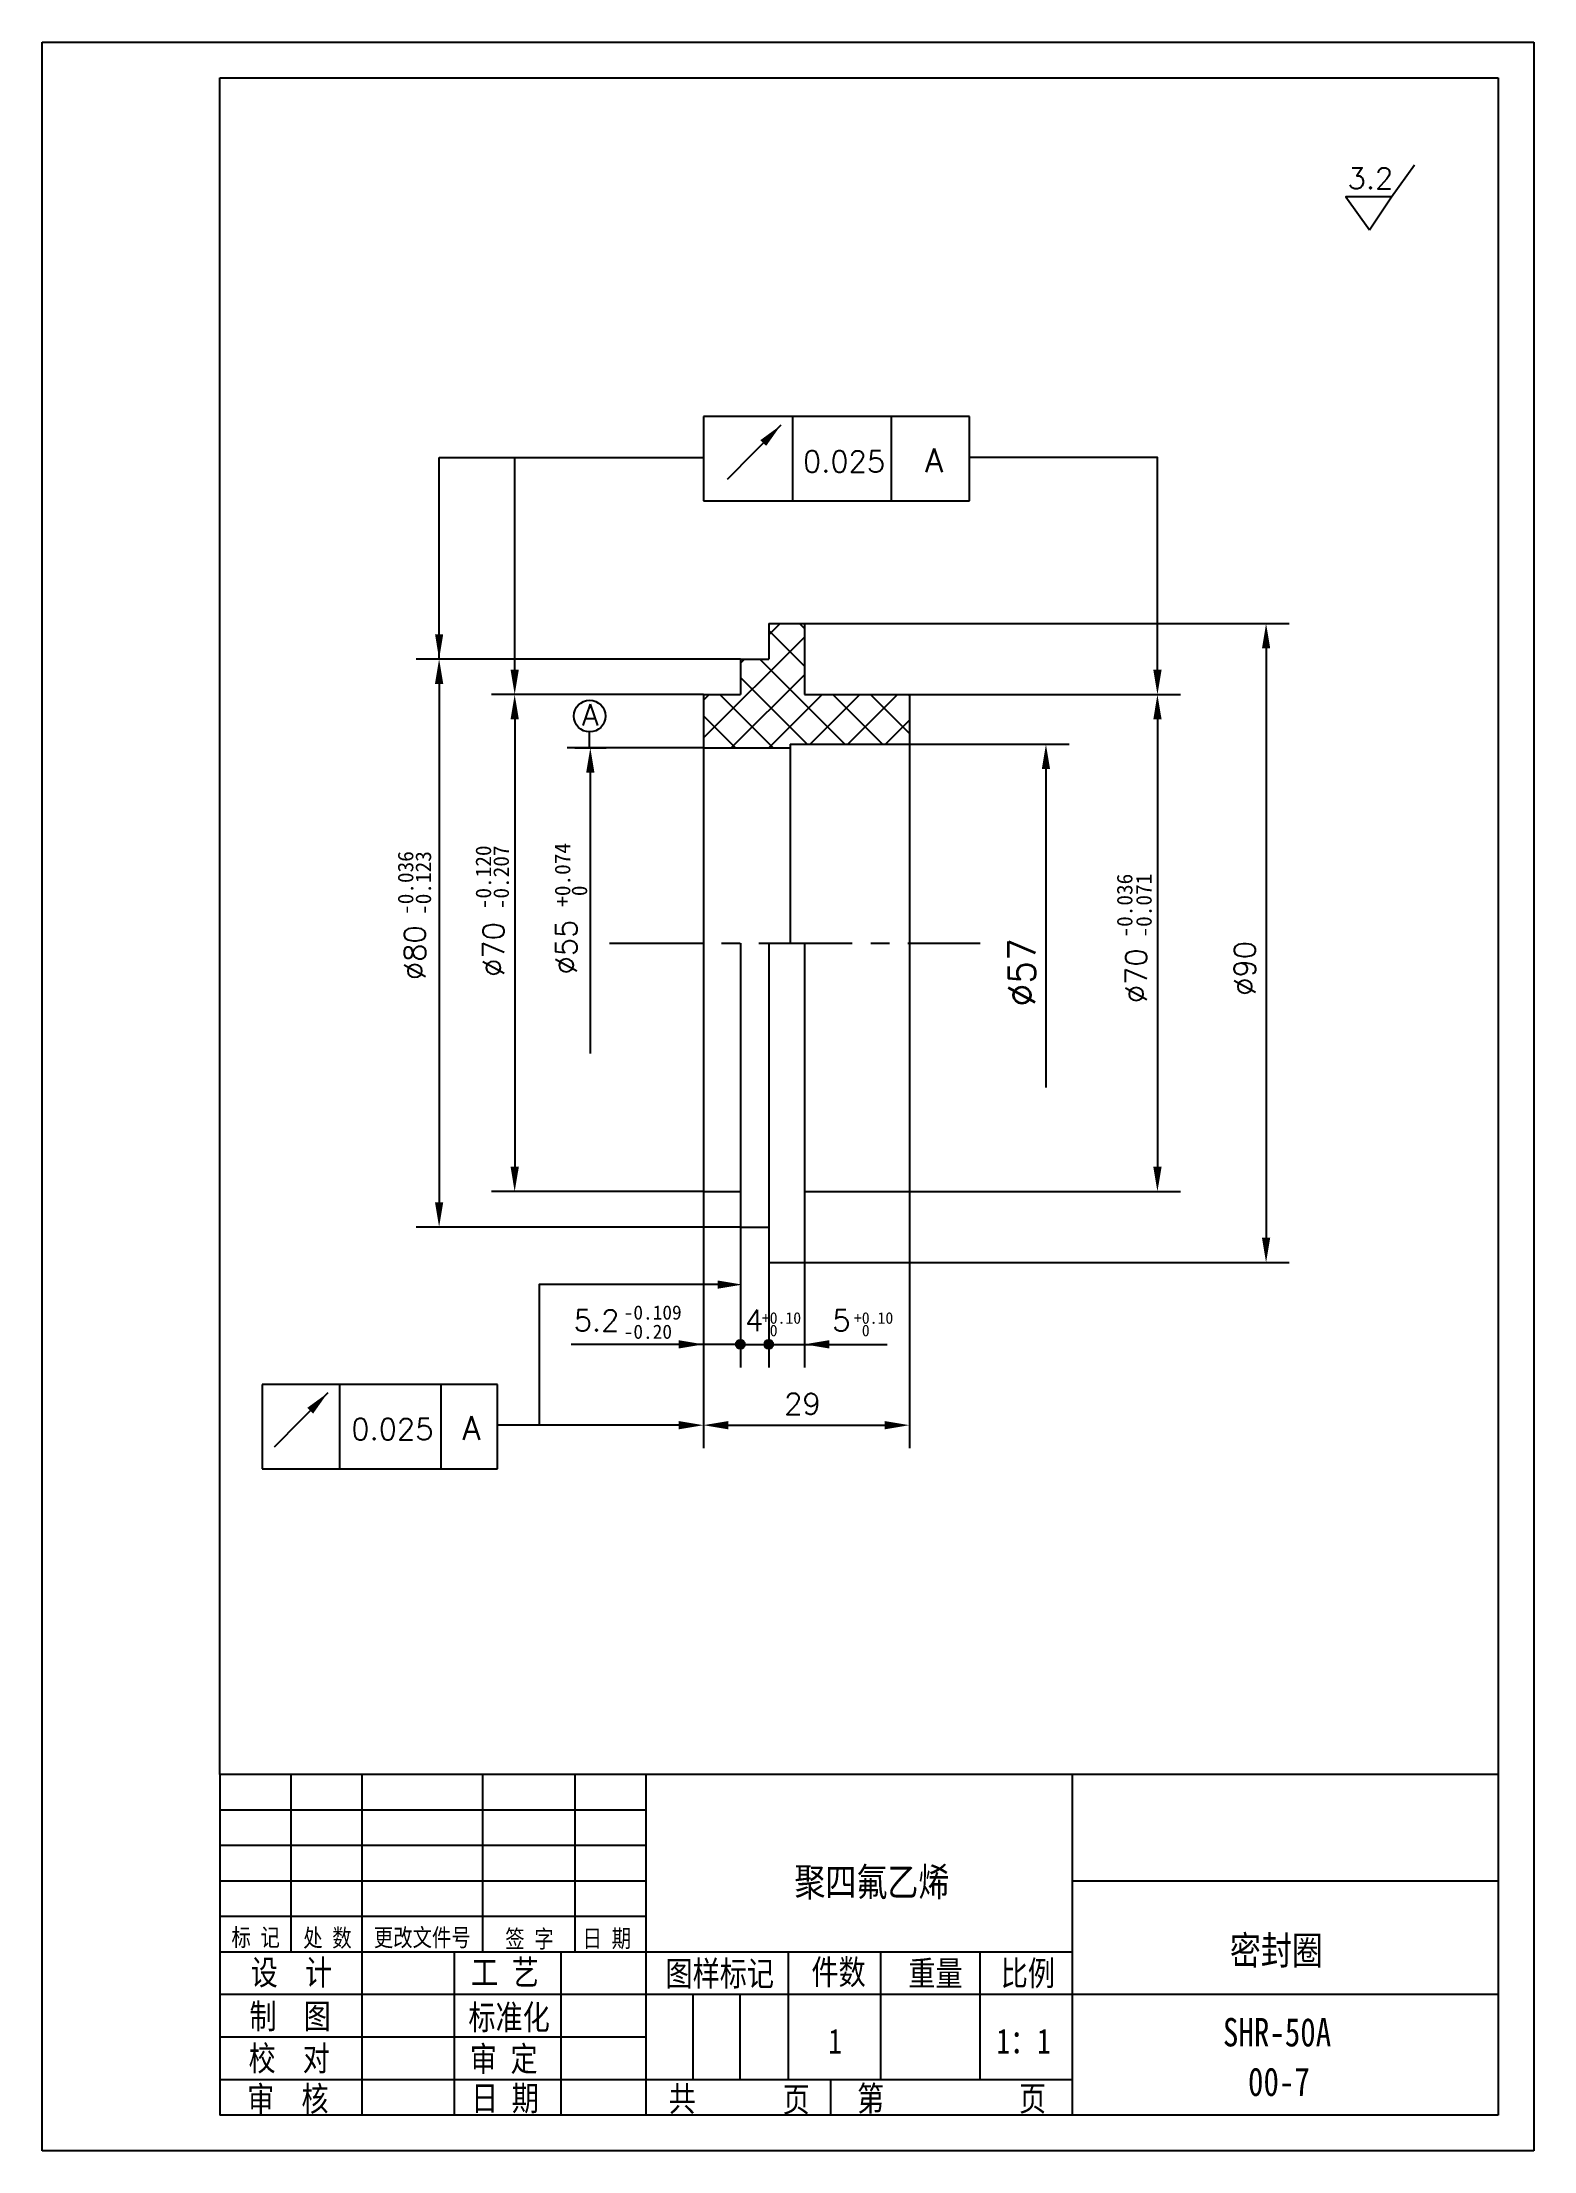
# Model space of a CAD drawing. Extents: x 346 to 556, y 136 to 433.
import ezdxf

# ---------------------------------------------------------------- set-up
doc = ezdxf.new("R2010")
doc.units = 0
doc.header["$LTSCALE"] = 10.5
doc.header["$MEASUREMENT"] = 0
doc.linetypes.add('CENTER', pattern=[2, 1.25, -0.25, 0.25, -0.25])
doc.layers.get('0').update_dxf_attribs({"color": 2, "linetype": 'CONTINUOUS'})
doc.layers.get('DEFPOINTS').update_dxf_attribs({"linetype": 'CONTINUOUS'})
doc.layers.add('PART', color=3, linetype='CONTINUOUS')
doc.layers.add('SMPEN_THICK', color=7, linetype='CONTINUOUS')
doc.styles.add('HZDX', font='', dxfattribs={"width": 0.8, "height": 7.5})
doc.styles.get("Standard").update_dxf_attribs({"font": 'txt.shx', "height": 3, "bigfont": 'hzfs.shx'})
doc.styles.get('HZDX').set_extended_font_data('SimSun')
doc.dimstyles.get("Standard").update_dxf_attribs({"dimtxt": 0.18, "dimasz": 0.18, "dimexe": 0.18, "dimexo": 0.0625, "dimgap": 0.09, "dimtad": 0, "dimtih": 1, "dimtoh": 1, "dimdec": 4, "dimzin": 0, "dimdsep": 46, "dimtxsty": 'Standard', "dimcen": 0.09, "dimadec": 0, "dimazin": 0, "dimtfac": 1, "dimtdec": 4, "dimtofl": 0, "dimtmove": 0, "dimatfit": 3, "dimfxl": 1, "dimtolj": 1, "dimtzin": 0, "dimarcsym": 0})

# ---------------------------------------------------------------- blocks, each defined once
blk = doc.blocks.new('*D4')
at = {"color": 2, "linetype": 'ByBlock', "transparency": 16777216}
for p, q in [((468.4, 340.76), (506.56, 340.76)), ((503.31, 337.26), (503.31, 274.26)), ((468.4, 270.76), (506.56, 270.76))]:
    blk.add_line(p, q, dxfattribs=at)
for points in [[(502.73, 337.26), (503.9, 337.26), (503.31, 340.76)], [(502.73, 274.26), (503.9, 274.26), (503.31, 270.76)]]:
    blk.add_solid(points, dxfattribs=at)
at = {"layer": 'DEFPOINTS', "color": 0, "linetype": 'ByBlock', "transparency": 16777216}
for p in [(468.4, 340.76), (468.4, 270.76), (503.31, 270.76)]:
    blk.add_point(p, dxfattribs=at)
at = {"color": 2, "linetype": 'ByBlock', "transparency": 16777216, "insert": (500.31, 301.16), "char_height": 3, "attachment_point": 5, "rotation": 90}
blk.add_mtext('\\A1;∅70', dxfattribs=at)
blk = doc.blocks.new('*D5')
at = {"color": 2, "linetype": 'ByBlock', "transparency": 16777216}
for p, q in [((453.6, 350.76), (521.86, 350.76)), ((518.61, 347.26), (518.61, 264.26)), ((453.6, 260.76), (521.86, 260.76))]:
    blk.add_line(p, q, dxfattribs=at)
for points in [[(518.03, 347.26), (519.19, 347.26), (518.61, 350.76)], [(518.03, 264.26), (519.19, 264.26), (518.61, 260.76)]]:
    blk.add_solid(points, dxfattribs=at)
at = {"layer": 'DEFPOINTS', "color": 0, "linetype": 'ByBlock', "transparency": 16777216}
for p in [(453.6, 350.76), (453.6, 260.76), (518.61, 260.76)]:
    blk.add_point(p, dxfattribs=at)
at = {"color": 2, "linetype": 'ByBlock', "transparency": 16777216, "insert": (515.61, 302.2), "char_height": 3, "attachment_point": 5, "rotation": 90}
blk.add_mtext('\\A1;∅90', dxfattribs=at)
blk = doc.blocks.new('*D6')
at = {"color": 2, "linetype": 'ByBlock', "transparency": 16777216}
for p, q in [((439.4, 340.76), (409.57, 340.76)), ((412.82, 337.26), (412.82, 274.26)), ((439.4, 270.76), (409.57, 270.76))]:
    blk.add_line(p, q, dxfattribs=at)
for points in [[(412.24, 337.26), (413.41, 337.26), (412.82, 340.76)], [(412.24, 274.26), (413.41, 274.26), (412.82, 270.76)]]:
    blk.add_solid(points, dxfattribs=at)
at = {"layer": 'DEFPOINTS', "color": 0, "linetype": 'ByBlock', "transparency": 16777216}
for p in [(439.4, 340.76), (412.82, 270.76), (439.4, 270.76)]:
    blk.add_point(p, dxfattribs=at)
at = {"color": 2, "linetype": 'ByBlock', "transparency": 16777216, "insert": (409.82, 304.86), "char_height": 3, "attachment_point": 5, "rotation": 90}
blk.add_mtext('\\A1;∅70', dxfattribs=at)
blk = doc.blocks.new('*D7')
at = {"color": 2, "linetype": 'ByBlock', "transparency": 16777216}
for p, q in [((439.4, 263.76), (439.4, 227.61)), ((468.4, 263.76), (468.4, 227.61)), ((442.9, 230.86), (464.9, 230.86))]:
    blk.add_line(p, q, dxfattribs=at)
for points in [[(442.9, 231.44), (442.9, 230.27), (439.4, 230.86)], [(464.9, 231.44), (464.9, 230.27), (468.4, 230.86)]]:
    blk.add_solid(points, dxfattribs=at)
at = {"layer": 'DEFPOINTS', "color": 0, "linetype": 'ByBlock', "transparency": 16777216}
for p in [(439.4, 263.76), (468.4, 263.76), (468.4, 230.86)]:
    blk.add_point(p, dxfattribs=at)
at = {"color": 2, "linetype": 'ByBlock', "transparency": 16777216, "insert": (453.33, 233.86), "char_height": 3, "attachment_point": 5}
blk.add_mtext('\\A1;29', dxfattribs=at)

msp = doc.modelspace()

# ---------------------------------------------------------------- hatches: boundary and pattern name
at = {"layer": 'SMPEN_THICK'}
h = msp.add_hatch(dxfattribs=at)
h.set_pattern_fill('ANSI37', color=256, scale=30, style=0)
h.set_pattern_definition([(45, (21.995, -8.5), (-2.65165, 2.65165), []), (135, (21.995, -8.5), (-2.65165, -2.65165), [])])
h.paths.add_polyline_path([(453.60229, 340.76212), (453.60229, 350.76212), (448.60229, 350.76212), (448.60229, 345.76212), (444.60229, 345.76212), (444.60229, 340.76212), (439.40229, 340.76212), (439.40229, 333.26212), (451.60229, 333.26212), (451.60229, 333.76212), (468.40229, 333.76212), (468.40229, 340.76212)])
h = msp.add_hatch(dxfattribs=at)
h.set_pattern_fill('ANSI31', color=256, style=0)
h.set_pattern_definition([(45, (0.2, 7), (-0.088388348, 0.088388348), [])])
h.paths.add_polyline_path([(443.97192, 249.24265), (444.60229, 249.24265), (444.60229, 249.87303, 0.414213562)])
h.paths.add_polyline_path([(445.23266, 249.24265, 0.414213562), (444.60229, 249.87303), (444.60229, 249.24265)])
h.paths.add_polyline_path([(444.60229, 249.24265), (443.97192, 249.24265, 0.414213562), (444.60229, 248.61228)])
h.paths.add_polyline_path([(444.60229, 248.61228, 0.414213562), (445.23266, 249.24265), (444.60229, 249.24265)])
h = msp.add_hatch(dxfattribs=at)
h.set_pattern_fill('ANSI31', color=256, style=0)
h.set_pattern_definition([(45, (4.2, 7), (-0.088388348, 0.088388348), [])])
h.paths.add_polyline_path([(448.60229, 249.87303, 0.414213562), (447.97192, 249.24265), (448.60229, 249.24265)])
h.paths.add_polyline_path([(448.60229, 249.87303), (448.60229, 249.24265), (449.23266, 249.24265, 0.414213562)])
h.paths.add_polyline_path([(448.60229, 249.24265), (447.97192, 249.24265, 0.414213562), (448.60229, 248.61228)])
h.paths.add_polyline_path([(449.23266, 249.24265), (448.60229, 249.24265), (448.60229, 248.61228, 0.414213562)])

# ---------------------------------------------------------------- linework, layer by layer
at = {"color": 2, "linetype": 'ByBlock'}
for p, q in [((444.60229, 345.76212), (398.93336, 345.76212)), ((402.18336, 342.26212), (402.18336, 269.26212)), ((439.40229, 333.26212), (420.2151, 333.26212)), ((468.40229, 333.76212), (490.86515, 333.76212)), ((423.4651, 329.76212), (423.4651, 290.22668)), ((487.61515, 330.26212), (487.61515, 285.4244)), ((439.40229, 270.76212), (439.40229, 245.99265)), ((444.60229, 270.76212), (444.60229, 245.99265)), ((444.60229, 265.76212), (398.93336, 265.76212)), ((444.60229, 265.76212), (444.60229, 245.99265)), ((448.60229, 265.76212), (448.60229, 245.99265)), ((448.60229, 260.76212), (448.60229, 245.99265)), ((453.60229, 260.76212), (453.60229, 245.99265)), ((435.90229, 249.24265), (420.78954, 249.24265)), ((441.10229, 249.24265), (437.40229, 249.24265)), ((444.60229, 249.24265), (439.40229, 249.24265)), ((445.10229, 249.24265), (441.60229, 249.24265)), ((444.60229, 249.24265), (448.60229, 249.24265)), ((448.10229, 249.24265), (451.60229, 249.24265)), ((448.60229, 249.24265), (453.60229, 249.24265)), ((452.10229, 249.24265), (458.02362, 249.24265)), ((457.10229, 249.24265), (465.27729, 249.24265))]:
    msp.add_line(p, q, dxfattribs=at)
for points in [[(401.60002, 342.26212), (402.76669, 342.26212), (402.18336, 345.76212)], [(422.88177, 329.76212), (424.04843, 329.76212), (423.4651, 333.26212)], [(487.03182, 330.26212), (488.19849, 330.26212), (487.61515, 333.76212)], [(401.60002, 269.26212), (402.76669, 269.26212), (402.18336, 265.76212)], [(435.90229, 249.82599), (435.90229, 248.65932), (439.40229, 249.24265)], [(457.10229, 249.82599), (457.10229, 248.65932), (453.60229, 249.24265)]]:
    msp.add_solid(points, dxfattribs=at)
at = {"layer": 'DEFPOINTS', "color": 0, "linetype": 'ByBlock'}
for p in [(444.60229, 345.76212), (439.40229, 333.26212), (468.40229, 333.76212), (444.60229, 270.76212), (402.18336, 265.76212), (444.60229, 265.76212), (444.60229, 265.76212), (448.60229, 265.76212), (448.60229, 260.76212), (453.60229, 260.76212), (444.60229, 249.24265), (448.60229, 249.24265), (448.60229, 249.24265), (453.60229, 249.24265)]:
    msp.add_point(p, dxfattribs=at)
at = {"layer": 'PART', "linetype": 'Continuous'}
for p, q in [((346.30103, 432.65178), (556.30103, 432.65178)), ((556.30103, 432.65178), (556.30103, 135.65178)), ((551.30103, 188.65178), (371.30103, 188.65178)), ((381.30103, 188.65178), (381.30103, 163.65178)), ((391.30103, 188.65178), (391.30103, 140.65178)), ((408.30103, 188.65178), (408.30103, 163.65178)), ((421.30103, 188.65178), (421.30103, 163.65178)), ((431.30103, 188.65178), (431.30103, 140.65178)), ((491.30103, 188.65178), (491.30103, 140.65178)), ((551.30103, 173.65178), (491.30103, 173.65178)), ((404.30103, 163.65178), (404.30103, 140.65178)), ((419.30103, 163.65178), (419.30103, 140.65178)), ((451.30103, 163.65178), (451.30103, 145.65178)), ((464.30103, 163.65178), (464.30103, 145.65178)), ((478.30103, 163.65178), (478.30103, 145.65178)), ((437.90103, 157.65178), (437.90103, 145.65178)), ((444.50103, 157.65178), (444.50103, 145.65178)), ((551.30103, 157.65178), (491.30103, 157.65178)), ((457.29682, 145.65178), (457.29682, 140.65178)), ((556.30103, 135.65178), (346.30103, 135.65178))]:
    msp.add_line(p, q, dxfattribs=at)
at = {"layer": 'PART', "color": 5, "linetype": 'Continuous'}
for p, q in [((371.30103, 427.65178), (551.30103, 427.65178)), ((551.30103, 427.65178), (551.30103, 140.65178)), ((448.60229, 350.76212), (453.60229, 350.76212)), ((448.60229, 350.76212), (448.60229, 345.76212)), ((453.60229, 350.76212), (453.60229, 340.76212)), ((444.60229, 345.76212), (444.60229, 340.76212)), ((444.60229, 345.76212), (448.60229, 345.76212)), ((439.40229, 340.76212), (439.40229, 270.76212)), ((439.40229, 340.76212), (444.60229, 340.76212)), ((453.60229, 340.76212), (468.40229, 340.76212)), ((468.40229, 340.76212), (468.40229, 270.76212)), ((439.40229, 333.26212), (451.60229, 333.26212)), ((451.60229, 333.76212), (451.60229, 305.76212)), ((451.60229, 333.76212), (468.40229, 333.76212)), ((444.60229, 305.76212), (444.60229, 265.76212)), ((448.60229, 305.76212), (448.60229, 260.76212)), ((453.60229, 305.76212), (453.60229, 260.76212)), ((439.40229, 270.76212), (444.60229, 270.76212)), ((453.60229, 270.76212), (468.40229, 270.76212)), ((444.60229, 265.76212), (448.60229, 265.76212)), ((448.60229, 260.76212), (453.60229, 260.76212)), ((371.30103, 188.65178), (371.30103, 140.65178)), ((551.30103, 140.65178), (371.30103, 140.65178))]:
    msp.add_line(p, q, dxfattribs=at)
at = {"layer": 'SMPEN_THICK', "color": 3}
msp.add_line((346.30103, 135.65178), (346.30103, 432.65178), dxfattribs=at)
at = {"layer": 'SMPEN_THICK', "color": 5}
msp.add_line((371.30103, 188.65178), (371.30103, 427.65178), dxfattribs=at)
at = {"layer": 'SMPEN_THICK'}
for p, q in [((536.27781, 410.86245), (539.52733, 415.39155)), ((476.83265, 379.90712), (439.40251, 379.90712)), ((439.40251, 379.90712), (439.40251, 368.02733)), ((451.95083, 379.90712), (451.95083, 368.02733)), ((465.82003, 379.90712), (465.82003, 368.02733)), ((476.83265, 368.02733), (476.83265, 379.90712)), ((439.40251, 368.02733), (476.83265, 368.02733)), ((421.30169, 333.26931), (425.68202, 333.26931)), ((423.3763, 333.26931), (423.3763, 335.49526)), ((410.38661, 243.60987), (377.25305, 243.60987)), ((377.25305, 243.60987), (377.25305, 231.73008)), ((388.16277, 243.60987), (388.16277, 231.73008)), ((402.44279, 243.60987), (402.44279, 231.73008)), ((410.38661, 231.73008), (410.38661, 243.60987)), ((377.25305, 231.73008), (410.38661, 231.73008)), ((431.30103, 183.65178), (371.30103, 183.65178)), ((431.30103, 178.65178), (371.30103, 178.65178)), ((431.30103, 173.65178), (371.30103, 173.65178)), ((431.30103, 168.65178), (371.30103, 168.65178)), ((491.30103, 163.65178), (371.30103, 163.65178)), ((491.30103, 157.65178), (371.30103, 157.65178)), ((431.30103, 151.65178), (371.30103, 151.65178)), ((491.30103, 145.65178), (371.30103, 145.65178))]:
    msp.add_line(p, q, dxfattribs=at)
at = {"layer": 'SMPEN_THICK', "linetype": 'CENTER'}
msp.add_line((426.19329, 305.76212), (478.36885, 305.76212), dxfattribs=at)
at = {"layer": 'SMPEN_THICK'}
msp.add_lwpolyline([(533.18469, 406.19698), (536.27781, 410.86245), (529.8585, 410.86245)], close=True, dxfattribs=at)
at = {"layer": 'SMPEN_THICK', "color": 2}
for points in [[(412.82423, 344.26212), (412.82423, 374.15294)], [(503.31388, 344.26212), (503.31388, 374.15294), (476.83265, 374.15294)], [(441.38601, 257.65533), (416.28718, 257.65533), (416.28718, 237.85514)], [(435.90229, 237.85514), (410.38661, 237.85514)]]:
    msp.add_lwpolyline(points, dxfattribs=at)
at = {"layer": 'SMPEN_THICK'}
for centre, radius in [((423.3763, 337.72423), 2.22898), ((444.60229, 249.24265), 0.63037), ((448.60229, 249.24265), 0.63037)]:
    msp.add_circle(centre, radius, dxfattribs=at)
at = {"layer": 'SMPEN_THICK', "color": 2}
for points in [[(413.40756, 344.26212), (412.82423, 340.76212), (412.2409, 344.26212)], [(503.89721, 344.26212), (503.31388, 340.76212), (502.73055, 344.26212)], [(441.38601, 258.23866), (444.88601, 257.65533), (441.38601, 257.072)], [(435.90229, 238.43848), (439.40229, 237.85514), (435.90229, 237.27181)]]:
    msp.add_solid(points, dxfattribs=at)

# ---------------------------------------------------------------- texts
at = {"color": 2, "linetype": 'ByBlock', "attachment_point": 5, "rotation": 90}
for s, insert, char_height in [('∅55', (420.0901, 305.20137), 3), ('∅57', (484.24015, 301.64212), 3.75)]:
    msp.add_mtext(s, dxfattribs=dict(at, insert=insert, char_height=char_height))
at = {"color": 2, "linetype": 'ByBlock', "char_height": 3, "attachment_point": 5}
for s, insert in [('5.2', (424.35078, 252.61765)), ('\\A1;4', (446.55662, 252.61765)), ('\\A1;5', (458.82354, 252.61765))]:
    msp.add_mtext(s, dxfattribs=dict(at, insert=insert))
at = {"layer": 'SMPEN_THICK', "color": 2}
for s, height, p in [('3.2', 3, (530.08407, 411.97341)), ('0.025', 3, (453.40667, 372.09957)), ('A', 3.30356, (470.60471, 372.09957)), ('A', 3, (422.30771, 336.40248)), ('0.025', 3, (389.81911, 235.80231)), ('A', 3.30356, (405.46955, 235.80231))]:
    msp.add_text(s, height=height, dxfattribs=at).set_placement(p)
at = {"layer": 'SMPEN_THICK', "color": 2, "style": 'HZDX'}
for s, p in [('-0.036', (398.55289, 309.73084)), ('-0.123', (401.05491, 309.73084)), ('-0.120', (409.50872, 310.53342)), ('-0.207', (412.01074, 310.53342)), ('+0.074', (420.65133, 310.87644)), ('-0.036', (499.79224, 306.54622)), ('-0.071', (502.50059, 306.54622)), (' 0', (423.02316, 310.87644))]:
    msp.add_text(s, height=2.2, rotation=90, dxfattribs=at).set_placement(p)
at = {"layer": 'SMPEN_THICK', "color": 2}
msp.add_text('∅80', height=3, rotation=90, dxfattribs=at).set_placement((400.26668, 300.55067))
at = {"layer": 'SMPEN_THICK', "color": 2, "style": 'HZDX'}
for s, height, p in [('-0.109', 2, (428.16991, 252.7312)), ('+0.10', 1.625949, (447.61802, 252.14425)), ('+0.10', 1.625949, (460.58894, 252.14425)), ('-0.20', 2, (428.16991, 250.02285)), (' 0', 1.625949, (447.61802, 250.3828)), (' 0', 1.625949, (460.58894, 250.3828))]:
    msp.add_text(s, height=height, dxfattribs=at).set_placement(p)
at = {"layer": 'SMPEN_THICK', "style": 'HZDX', "width": 0.8}
for s, height, p in [('聚四氟乙烯', 4, (452.19505, 171.52958)), ('标 记', 2.5, (372.95172, 164.47542)), ('处 数', 2.5, (383.05333, 164.39536)), ('更改文件号', 2.5, (392.99092, 164.45142)), ('签 字', 2.5, (411.49338, 164.25806)), ('日 期', 2.5, (422.38293, 164.32851)), ('密封圈', 4, (513.50752, 161.88605)), ('设  计', 3.5, (375.66172, 159.03368)), ('工 艺', 3.5, (406.677, 159.04492)), ('图样标记', 3.5, (434.0591, 158.8725)), ('件数', 3.5, (454.60179, 159.07828)), ('重量', 3.5, (468.24714, 158.89533)), ('比例', 3.5, (481.25205, 158.91815)), ('制  图', 3.5, (375.47868, 152.84857)), ('标准化', 3.5, (406.31093, 152.71127)), ('1', 3.5, (456.97509, 149.34093)), ('1：1', 3.5, (480.64522, 149.34093)), ('SHR-50A', 4, (512.53807, 150.35872)), ('校  对', 3.5, (375.35291, 146.92646)), ('审 定', 3.5, (406.5168, 146.8596)), ('00-7', 4, (516.0662, 143.38443)), ('审  核', 3.5, (375.16988, 141.23295)), ('日 期', 3.5, (406.68472, 141.31124)), ('共', 3.5, (434.49367, 141.2203)), ('页', 3.5, (450.5529, 141.14024)), ('第', 3.5, (461.02976, 141.26595)), ('页', 3.5, (483.82648, 141.26595))]:
    msp.add_text(s, height=height, dxfattribs=at).set_placement(p)

# ---------------------------------------------------------------- dimensions: what is measured, and where the dimension line sits
at = {"layer": 'SMPEN_THICK'}
for base, p1, p2, picture, middle in [((518.60996, 260.76212), (453.60229, 350.76212), (453.60229, 260.76212), '*D5', (518.60996, 302.20008)), ((412.82423, 270.76212), (439.40229, 340.76212), (439.40229, 270.76212), '*D6', (412.82423, 304.85835)), ((503.31388, 270.76212), (468.40229, 340.76212), (468.40229, 270.76212), '*D4', (503.31388, 301.16376))]:
    dim = msp.add_linear_dim(base=base, p1=p1, p2=p2, angle=90, text='%%c<>', dimstyle='Standard', override={"dimtxt": 5, "dimasz": 3.5, "dimexe": 3.25, "dimexo": 0, "dimgap": 1.5, "dimtad": 1, "dimtih": 0, "dimtoh": 0, "dimzin": 8, "dimclrd": 2, "dimclre": 2, "dimclrt": 2, "dimtm": 0.115, "dimtfac": 0.66667, "dimtofl": 1, "dimatfit": 1, "dimtvp": 5, "dimtzin": 8}, dxfattribs=at)
    dim.commit()
    dim.dimension.update_dxf_attribs({"geometry": picture, "text_midpoint": middle, "dimtype": 160})
dim = msp.add_linear_dim(base=(468.40229, 237.85514), p1=(439.40229, 270.76212), p2=(468.40229, 270.76212), dimstyle='Standard', override={"dimtxt": 5, "dimasz": 3.5, "dimexe": 3.25, "dimexo": 0, "dimgap": 1.5, "dimtad": 1, "dimtih": 0, "dimtoh": 0, "dimzin": 8, "dimclrd": 2, "dimclre": 2, "dimclrt": 2, "dimtm": 0.115, "dimtfac": 0.66667, "dimtofl": 1, "dimatfit": 1, "dimtvp": 5, "dimtzin": 8}, dxfattribs=at)
dim.commit()
dim.dimension.update_dxf_attribs({"geometry": '*D7', "text_midpoint": (453.32819, 237.85514), "dimtype": 160, "insert": (0, 7)})

# ---------------------------------------------------------------- leaders
at = {"layer": 'SMPEN_THICK', "color": 2}
for points in [[(450.28025, 378.68849), (442.74666, 371.04421)], [(402.18336, 345.76212), (402.18336, 374.15294), (439.40251, 374.15294)], [(386.49219, 242.39124), (378.9586, 234.74696)]]:
    msp.add_leader(points, dimstyle='Standard', override={"dimtxt": 5, "dimasz": 3.5, "dimexe": 3.25, "dimexo": 0, "dimgap": 1.5, "dimtad": 1, "dimtih": 0, "dimtoh": 0, "dimzin": 8, "dimclrd": 2, "dimclre": 2, "dimclrt": 2, "dimtol": 1, "dimtp": -0.036, "dimtm": -0.123, "dimtfac": 0.66667, "dimtofl": 1, "dimtvp": 5, "dimtzin": 8}, dxfattribs=at)

doc.saveas('drawing.dxf')
